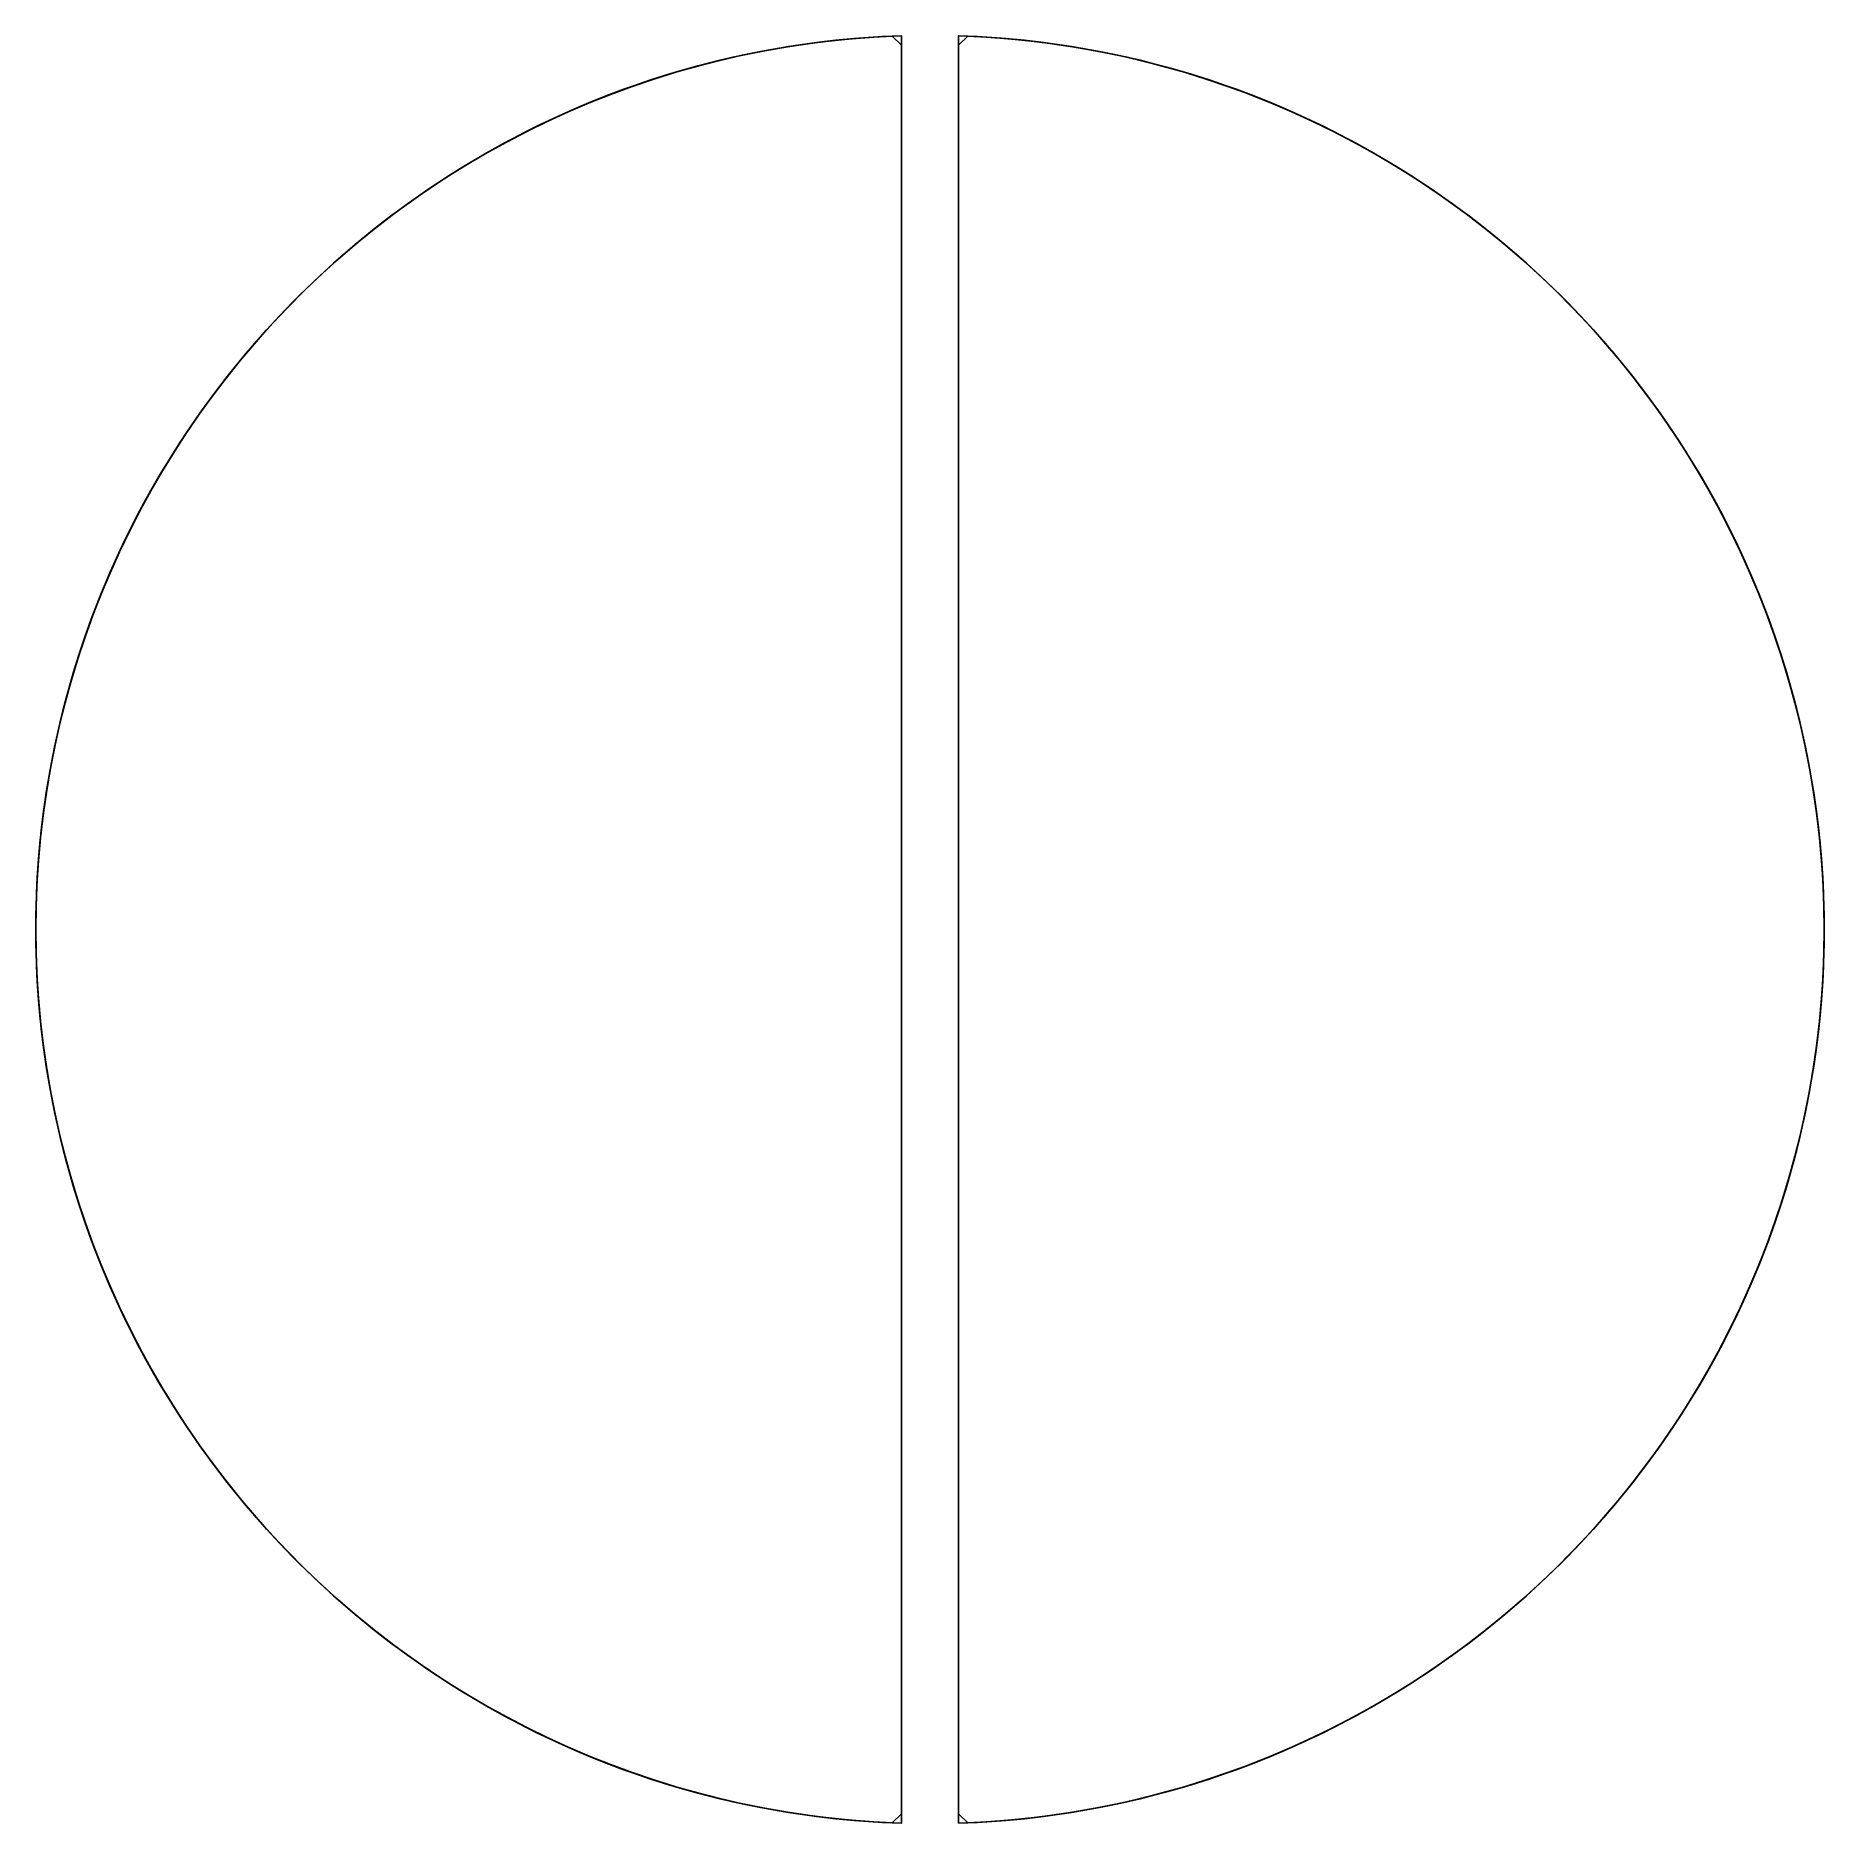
# Model space of a CAD drawing. Header units: millimetres. Extents: x -150 to 150, y -150 to 150.
import ezdxf

# ---------------------------------------------------------------- set-up
doc = ezdxf.new("R2010")
doc.units = ezdxf.units.MM
doc.layers.add('CUT', color=7, linetype='Continuous')

msp = doc.modelspace()

# ---------------------------------------------------------------- linework, layer by layer
at = {"layer": 'CUT'}
for points in [[(-4.795, -149.923), (-8.638, -149.751), (-12.476, -149.48), (-16.305, -149.111), (-20.123, -148.644), (-23.929, -148.079), (-27.718, -147.417), (-31.49, -146.657), (-35.24, -145.802), (-38.968, -144.85), (-42.67, -143.803), (-46.344, -142.661), (-49.987, -141.426), (-53.597, -140.098), (-57.172, -138.677), (-60.71, -137.165), (-64.208, -135.563), (-67.663, -133.872), (-71.074, -132.093), (-74.438, -130.227), (-77.753, -128.275), (-81.017, -126.239), (-84.228, -124.119), (-87.383, -121.919), (-90.481, -119.638), (-93.519, -117.278), (-96.496, -114.841), (-99.41, -112.329), (-102.258, -109.742), (-105.038, -107.084), (-107.75, -104.355), (-110.391, -101.557), (-112.959, -98.693), (-115.453, -95.764), (-117.871, -92.771), (-120.211, -89.718), (-122.472, -86.606), (-124.653, -83.437), (-126.752, -80.212), (-128.767, -76.936), (-130.698, -73.608), (-132.542, -70.232), (-134.3, -66.81), (-135.969, -63.344), (-137.549, -59.836), (-139.038, -56.289), (-140.436, -52.705), (-141.741, -49.086), (-142.953, -45.435), (-144.072, -41.754), (-145.095, -38.046), (-146.023, -34.312), (-146.855, -30.556), (-147.59, -26.78), (-148.228, -22.986), (-148.769, -19.177), (-149.212, -15.356), (-149.557, -11.524), (-149.803, -7.685), (-149.951, -3.841), (-150, 0.006), (-149.951, 3.853), (-149.802, 7.697), (-149.556, 11.536), (-149.211, 15.367), (-148.768, 19.189), (-148.227, 22.998), (-147.588, 26.791), (-146.852, 30.567), (-146.02, 34.323), (-145.092, 38.057), (-144.068, 41.765), (-142.95, 45.446), (-141.737, 49.097), (-140.432, 52.716), (-139.034, 56.3), (-137.544, 59.847), (-135.964, 63.354), (-134.295, 66.82), (-132.537, 70.242), (-130.692, 73.618), (-128.761, 76.945), (-126.745, 80.222), (-124.646, 83.446), (-122.465, 86.615), (-120.204, 89.727), (-117.863, 92.781), (-115.445, 95.773), (-112.951, 98.702), (-110.383, 101.566), (-107.742, 104.363), (-105.03, 107.092), (-102.249, 109.75), (-99.401, 112.336), (-96.487, 114.848), (-93.51, 117.285), (-90.472, 119.645), (-87.374, 121.925), (-84.218, 124.126), (-81.008, 126.245), (-77.743, 128.281), (-74.428, 130.232), (-71.064, 132.098), (-67.653, 133.877), (-64.197, 135.568), (-60.699, 137.17), (-57.162, 138.681), (-53.587, 140.102), (-49.976, 141.43), (-46.333, 142.665), (-42.659, 143.806), (-38.957, 144.853), (-35.229, 145.804), (-31.479, 146.66), (-27.707, 147.419), (-23.917, 148.081), (-20.112, 148.646), (-16.293, 149.112), (-12.464, 149.481), (-8.627, 149.752), (-4.795, 149.923), (-8.638, 149.751), (-12.476, 149.48), (-16.305, 149.111), (-20.123, 148.644), (-23.929, 148.079), (-27.718, 147.417), (-31.49, 146.657), (-35.24, 145.802), (-38.968, 144.85), (-42.67, 143.803), (-46.344, 142.661), (-49.987, 141.426), (-53.597, 140.098), (-57.172, 138.677), (-60.71, 137.165), (-64.208, 135.563), (-67.663, 133.872), (-71.074, 132.093), (-74.438, 130.227), (-77.753, 128.275), (-81.017, 126.239), (-84.228, 124.119), (-87.383, 121.919), (-90.481, 119.638), (-93.519, 117.278), (-96.496, 114.841), (-99.41, 112.329), (-102.258, 109.742), (-105.038, 107.084), (-107.75, 104.355), (-110.391, 101.557), (-112.959, 98.693), (-115.453, 95.764), (-117.871, 92.771), (-120.211, 89.718), (-122.472, 86.606), (-124.653, 83.437), (-126.752, 80.212), (-128.767, 76.936), (-130.698, 73.608), (-132.542, 70.232), (-134.3, 66.81), (-135.969, 63.344), (-137.549, 59.836), (-139.038, 56.289), (-140.436, 52.705), (-141.741, 49.086), (-142.953, 45.435), (-144.072, 41.754), (-145.095, 38.046), (-146.023, 34.312), (-146.855, 30.556), (-147.59, 26.78), (-148.228, 22.986), (-148.769, 19.177), (-149.212, 15.356), (-149.557, 11.524), (-149.803, 7.685), (-149.951, 3.841), (-150, -0.006), (-149.951, -3.853), (-149.802, -7.697), (-149.556, -11.536), (-149.211, -15.367), (-148.768, -19.189), (-148.227, -22.998), (-147.588, -26.791), (-146.852, -30.567), (-146.02, -34.323), (-145.092, -38.057), (-144.068, -41.765), (-142.95, -45.446), (-141.737, -49.097), (-140.432, -52.716), (-139.034, -56.3), (-137.544, -59.847), (-135.964, -63.354), (-134.295, -66.82), (-132.537, -70.242), (-130.692, -73.618), (-128.761, -76.945), (-126.745, -80.222), (-124.646, -83.446), (-122.465, -86.615), (-120.204, -89.727), (-117.863, -92.781), (-115.445, -95.773), (-112.951, -98.702), (-110.383, -101.566), (-107.742, -104.363), (-105.03, -107.092), (-102.249, -109.75), (-99.401, -112.336), (-96.487, -114.848), (-93.51, -117.285), (-90.472, -119.645), (-87.374, -121.925), (-84.218, -124.126), (-81.008, -126.245), (-77.743, -128.281), (-74.428, -130.232), (-71.064, -132.098), (-67.653, -133.877), (-64.197, -135.568), (-60.699, -137.17), (-57.162, -138.681), (-53.587, -140.102), (-49.976, -141.43), (-46.333, -142.665), (-42.659, -143.806), (-38.957, -144.853), (-35.229, -145.804), (-31.479, -146.66), (-27.707, -147.419), (-23.917, -148.081), (-20.112, -148.646), (-16.293, -149.112), (-12.464, -149.481), (-8.627, -149.752), (-4.795, -149.923)], [(-4.795, 149.923), (-7.965, 149.788), (-11.131, 149.586), (-14.293, 149.318), (-17.448, 148.982), (-20.595, 148.579), (-23.733, 148.111), (-26.86, 147.575), (-29.976, 146.974), (-33.078, 146.307), (-36.165, 145.575), (-39.236, 144.778), (-42.289, 143.915), (-45.324, 142.989), (-48.338, 141.998), (-51.33, 140.944), (-54.3, 139.827), (-57.245, 138.647), (-60.165, 137.405), (-63.058, 136.102), (-65.923, 134.738), (-68.758, 133.313), (-71.562, 131.829), (-74.334, 130.286), (-77.073, 128.685), (-79.778, 127.026), (-82.447, 125.31), (-85.079, 123.538), (-87.673, 121.711), (-90.227, 119.829), (-92.742, 117.894), (-95.215, 115.906), (-97.645, 113.866), (-100.031, 111.775), (-102.373, 109.635), (-104.669, 107.445), (-106.918, 105.207), (-109.12, 102.922), (-111.272, 100.591), (-113.375, 98.215), (-115.427, 95.795), (-117.427, 93.332), (-119.375, 90.828), (-121.269, 88.282), (-123.109, 85.698), (-124.894, 83.075), (-126.624, 80.414), (-128.296, 77.718), (-129.911, 74.987), (-131.468, 72.223), (-132.966, 69.426), (-134.405, 66.598), (-135.784, 63.74), (-137.101, 60.854), (-138.358, 57.94), (-139.552, 55.001), (-140.685, 52.037), (-141.754, 49.05), (-142.759, 46.041), (-143.701, 43.011), (-144.579, 39.962), (-145.392, 36.895), (-146.14, 33.811), (-146.822, 30.713), (-147.439, 27.6), (-147.99, 24.476), (-148.474, 21.34), (-148.892, 18.195), (-149.244, 15.042), (-149.529, 11.882), (-149.747, 8.716), (-149.897, 5.547), (-149.981, 2.375), (-149.998, -0.797), (-149.947, -3.97), (-149.83, -7.14), (-149.645, -10.308), (-149.394, -13.471), (-149.076, -16.628), (-148.691, -19.777), (-148.239, -22.918), (-147.721, -26.048), (-147.137, -29.166), (-146.487, -32.272), (-145.772, -35.363), (-144.991, -38.438), (-144.146, -41.497), (-143.236, -44.536), (-142.262, -47.556), (-141.224, -50.554), (-140.123, -53.53), (-138.96, -56.482), (-137.734, -59.408), (-136.447, -62.308), (-135.098, -65.18), (-133.689, -68.023), (-132.221, -70.835), (-130.693, -73.616), (-129.107, -76.364), (-127.463, -79.078), (-125.762, -81.756), (-124.004, -84.398), (-122.191, -87.002), (-120.324, -89.567), (-118.402, -92.092), (-116.428, -94.575), (-114.402, -97.017), (-112.324, -99.415), (-110.196, -101.768), (-108.019, -104.076), (-105.794, -106.338), (-103.521, -108.552), (-101.202, -110.717), (-98.837, -112.833), (-96.429, -114.898), (-93.977, -116.912), (-91.483, -118.873), (-88.948, -120.782), (-86.374, -122.636), (-83.761, -124.435), (-81.11, -126.179), (-78.423, -127.867), (-75.701, -129.497), (-72.945, -131.069), (-70.156, -132.582), (-67.336, -134.037), (-64.486, -135.431), (-61.607, -136.765), (-58.701, -138.037), (-55.768, -139.248), (-52.81, -140.396), (-49.829, -141.482), (-46.825, -142.504), (-43.801, -143.462), (-40.757, -144.357), (-37.694, -145.187), (-34.615, -145.951), (-31.52, -146.651), (-28.411, -147.285), (-25.29, -147.853), (-22.157, -148.355), (-19.014, -148.79), (-15.863, -149.159), (-12.704, -149.461), (-9.54, -149.696), (-6.372, -149.865), (-4.795, -148.329), (-4.795, -145.156), (-4.795, -141.983), (-4.795, -138.81), (-4.795, -135.637), (-4.795, -132.464), (-4.795, -129.291), (-4.795, -126.118), (-4.795, -122.945), (-4.795, -119.773), (-4.795, -116.6), (-4.795, -113.427), (-4.795, -110.254), (-4.795, -107.081), (-4.795, -103.908), (-4.795, -100.735), (-4.795, -97.562), (-4.795, -94.389), (-4.795, -91.216), (-4.795, -88.044), (-4.795, -84.871), (-4.795, -81.698), (-4.795, -78.525), (-4.795, -75.352), (-4.795, -72.179), (-4.795, -69.006), (-4.795, -65.833), (-4.795, -62.66), (-4.795, -59.488), (-4.795, -56.315), (-4.795, -53.142), (-4.795, -49.969), (-4.795, -46.796), (-4.795, -43.623), (-4.795, -40.45), (-4.795, -37.277), (-4.795, -34.104), (-4.795, -30.932), (-4.795, -27.759), (-4.795, -24.586), (-4.795, -21.413), (-4.795, -18.24), (-4.795, -15.067), (-4.795, -11.894), (-4.795, -8.721), (-4.795, -5.548), (-4.795, -2.375), (-4.795, 0.797), (-4.795, 3.97), (-4.795, 7.143), (-4.795, 10.316), (-4.795, 13.489), (-4.795, 16.662), (-4.795, 19.835), (-4.795, 23.008), (-4.795, 26.181), (-4.795, 29.353), (-4.795, 32.526), (-4.795, 35.699), (-4.795, 38.872), (-4.795, 42.045), (-4.795, 45.218), (-4.795, 48.391), (-4.795, 51.564), (-4.795, 54.737), (-4.795, 57.909), (-4.795, 61.082), (-4.795, 64.255), (-4.795, 67.428), (-4.795, 70.601), (-4.795, 73.774), (-4.795, 76.947), (-4.795, 80.12), (-4.795, 83.293), (-4.795, 86.465), (-4.795, 89.638), (-4.795, 92.811), (-4.795, 95.984), (-4.795, 99.157), (-4.795, 102.33), (-4.795, 105.503), (-4.795, 108.676), (-4.795, 111.849), (-4.795, 115.022), (-4.795, 118.194), (-4.795, 121.367), (-4.795, 124.54), (-4.795, 127.713), (-4.795, 130.886), (-4.795, 134.059), (-4.795, 137.232), (-4.795, 140.405), (-4.795, 143.578), (-4.795, 146.75), (-4.795, 149.923)], [(-4.795, -149.923), (-4.795, -146.75), (-4.795, -143.578), (-4.795, -140.405), (-4.795, -137.232), (-4.795, -134.059), (-4.795, -130.886), (-4.795, -127.713), (-4.795, -124.54), (-4.795, -121.367), (-4.795, -118.194), (-4.795, -115.022), (-4.795, -111.849), (-4.795, -108.676), (-4.795, -105.503), (-4.795, -102.33), (-4.795, -99.157), (-4.795, -95.984), (-4.795, -92.811), (-4.795, -89.638), (-4.795, -86.465), (-4.795, -83.293), (-4.795, -80.12), (-4.795, -76.947), (-4.795, -73.774), (-4.795, -70.601), (-4.795, -67.428), (-4.795, -64.255), (-4.795, -61.082), (-4.795, -57.909), (-4.795, -54.737), (-4.795, -51.564), (-4.795, -48.391), (-4.795, -45.218), (-4.795, -42.045), (-4.795, -38.872), (-4.795, -35.699), (-4.795, -32.526), (-4.795, -29.353), (-4.795, -26.181), (-4.795, -23.008), (-4.795, -19.835), (-4.795, -16.662), (-4.795, -13.489), (-4.795, -10.316), (-4.795, -7.143), (-4.795, -3.97), (-4.795, -0.797), (-4.795, 2.375), (-4.795, 5.548), (-4.795, 8.721), (-4.795, 11.894), (-4.795, 15.067), (-4.795, 18.24), (-4.795, 21.413), (-4.795, 24.586), (-4.795, 27.759), (-4.795, 30.932), (-4.795, 34.104), (-4.795, 37.277), (-4.795, 40.45), (-4.795, 43.623), (-4.795, 46.796), (-4.795, 49.969), (-4.795, 53.142), (-4.795, 56.315), (-4.795, 59.488), (-4.795, 62.66), (-4.795, 65.833), (-4.795, 69.006), (-4.795, 72.179), (-4.795, 75.352), (-4.795, 78.525), (-4.795, 81.698), (-4.795, 84.871), (-4.795, 88.044), (-4.795, 91.216), (-4.795, 94.389), (-4.795, 97.562), (-4.795, 100.735), (-4.795, 103.908), (-4.795, 107.081), (-4.795, 110.254), (-4.795, 113.427), (-4.795, 116.6), (-4.795, 119.773), (-4.795, 122.945), (-4.795, 126.118), (-4.795, 129.291), (-4.795, 132.464), (-4.795, 135.637), (-4.795, 138.81), (-4.795, 141.983), (-4.795, 145.156), (-4.795, 148.329), (-6.372, 149.865), (-9.54, 149.696), (-12.704, 149.461), (-15.863, 149.159), (-19.014, 148.79), (-22.157, 148.355), (-25.29, 147.853), (-28.411, 147.285), (-31.52, 146.651), (-34.615, 145.951), (-37.694, 145.187), (-40.757, 144.357), (-43.801, 143.462), (-46.825, 142.504), (-49.829, 141.482), (-52.81, 140.396), (-55.768, 139.248), (-58.701, 138.037), (-61.607, 136.765), (-64.486, 135.431), (-67.336, 134.037), (-70.156, 132.582), (-72.945, 131.069), (-75.701, 129.497), (-78.423, 127.867), (-81.11, 126.179), (-83.761, 124.435), (-86.374, 122.636), (-88.948, 120.782), (-91.483, 118.873), (-93.977, 116.912), (-96.429, 114.898), (-98.837, 112.833), (-101.202, 110.717), (-103.521, 108.552), (-105.794, 106.338), (-108.019, 104.076), (-110.196, 101.768), (-112.324, 99.415), (-114.402, 97.017), (-116.428, 94.575), (-118.402, 92.092), (-120.324, 89.567), (-122.191, 87.002), (-124.004, 84.398), (-125.762, 81.756), (-127.463, 79.078), (-129.107, 76.364), (-130.693, 73.616), (-132.221, 70.835), (-133.689, 68.023), (-135.098, 65.18), (-136.447, 62.308), (-137.734, 59.408), (-138.96, 56.482), (-140.123, 53.53), (-141.224, 50.554), (-142.262, 47.556), (-143.236, 44.536), (-144.146, 41.497), (-144.991, 38.438), (-145.772, 35.363), (-146.487, 32.272), (-147.137, 29.166), (-147.721, 26.048), (-148.239, 22.918), (-148.691, 19.777), (-149.076, 16.628), (-149.394, 13.471), (-149.645, 10.308), (-149.83, 7.14), (-149.947, 3.97), (-149.998, 0.797), (-149.981, -2.375), (-149.897, -5.547), (-149.747, -8.716), (-149.529, -11.882), (-149.244, -15.042), (-148.892, -18.195), (-148.474, -21.34), (-147.99, -24.476), (-147.439, -27.6), (-146.822, -30.713), (-146.14, -33.811), (-145.392, -36.895), (-144.579, -39.962), (-143.701, -43.011), (-142.759, -46.041), (-141.754, -49.05), (-140.685, -52.037), (-139.552, -55.001), (-138.358, -57.94), (-137.101, -60.854), (-135.784, -63.74), (-134.405, -66.598), (-132.966, -69.426), (-131.468, -72.223), (-129.911, -74.987), (-128.296, -77.718), (-126.624, -80.414), (-124.894, -83.075), (-123.109, -85.698), (-121.269, -88.282), (-119.375, -90.828), (-117.427, -93.332), (-115.427, -95.795), (-113.375, -98.215), (-111.272, -100.591), (-109.12, -102.922), (-106.918, -105.207), (-104.669, -107.445), (-102.373, -109.635), (-100.031, -111.775), (-97.645, -113.866), (-95.215, -115.906), (-92.742, -117.894), (-90.227, -119.829), (-87.673, -121.711), (-85.079, -123.538), (-82.447, -125.31), (-79.778, -127.026), (-77.073, -128.685), (-74.334, -130.286), (-71.562, -131.829), (-68.758, -133.313), (-65.923, -134.738), (-63.058, -136.102), (-60.165, -137.405), (-57.245, -138.647), (-54.3, -139.827), (-51.33, -140.944), (-48.338, -141.998), (-45.324, -142.989), (-42.289, -143.915), (-39.236, -144.778), (-36.165, -145.575), (-33.078, -146.307), (-29.976, -146.974), (-26.86, -147.575), (-23.733, -148.111), (-20.595, -148.579), (-17.448, -148.982), (-14.293, -149.318), (-11.131, -149.586), (-7.965, -149.788), (-4.795, -149.923)], [(-4.795, 149.923), (-4.792, 147.43), (-4.792, 144.932), (-4.792, 142.433), (-4.792, 139.934), (-4.792, 137.435), (-4.792, 134.937), (-4.792, 132.438), (-4.792, 129.939), (-4.792, 127.44), (-4.792, 124.941), (-4.792, 122.443), (-4.792, 119.944), (-4.792, 117.445), (-4.792, 114.946), (-4.792, 112.448), (-4.792, 109.949), (-4.792, 107.45), (-4.792, 104.951), (-4.792, 102.453), (-4.792, 99.954), (-4.792, 97.455), (-4.792, 94.956), (-4.792, 92.457), (-4.792, 89.959), (-4.792, 87.46), (-4.792, 84.961), (-4.792, 82.462), (-4.792, 79.964), (-4.792, 77.465), (-4.792, 74.966), (-4.792, 72.467), (-4.792, 69.969), (-4.792, 67.47), (-4.792, 64.971), (-4.792, 62.472), (-4.792, 59.973), (-4.792, 57.475), (-4.792, 54.976), (-4.792, 52.477), (-4.792, 49.978), (-4.792, 47.48), (-4.792, 44.981), (-4.792, 42.482), (-4.792, 39.983), (-4.792, 37.485), (-4.792, 34.986), (-4.792, 32.487), (-4.792, 29.988), (-4.792, 27.489), (-4.792, 24.991), (-4.792, 22.492), (-4.792, 19.993), (-4.792, 17.494), (-4.792, 14.996), (-4.792, 12.497), (-4.792, 9.998), (-4.792, 7.499), (-4.792, 5), (-4.792, 2.502), (-4.792, 0.003), (-4.792, -2.496), (-4.792, -4.995), (-4.792, -7.493), (-4.792, -9.992), (-4.792, -12.491), (-4.792, -14.99), (-4.792, -17.488), (-4.792, -19.987), (-4.792, -22.486), (-4.792, -24.985), (-4.792, -27.484), (-4.792, -29.982), (-4.792, -32.481), (-4.792, -34.98), (-4.792, -37.479), (-4.792, -39.977), (-4.792, -42.476), (-4.792, -44.975), (-4.792, -47.474), (-4.792, -49.972), (-4.792, -52.471), (-4.792, -54.97), (-4.792, -57.469), (-4.792, -59.968), (-4.792, -62.466), (-4.792, -64.965), (-4.792, -67.464), (-4.792, -69.963), (-4.792, -72.461), (-4.792, -74.96), (-4.792, -77.459), (-4.792, -79.958), (-4.792, -82.457), (-4.792, -84.955), (-4.792, -87.454), (-4.792, -89.953), (-4.792, -92.452), (-4.792, -94.95), (-4.792, -97.449), (-4.792, -99.948), (-4.792, -102.447), (-4.792, -104.945), (-4.792, -107.444), (-4.792, -109.943), (-4.792, -112.442), (-4.792, -114.941), (-4.792, -117.439), (-4.792, -119.938), (-4.792, -122.437), (-4.792, -124.936), (-4.792, -127.434), (-4.792, -129.933), (-4.792, -132.432), (-4.792, -134.931), (-4.792, -137.429), (-4.792, -139.928), (-4.792, -142.427), (-4.792, -144.926), (-4.792, -147.425), (-4.792, -149.923), (-4.795, -147.43), (-4.795, -144.932), (-4.795, -142.433), (-4.795, -139.934), (-4.795, -137.435), (-4.795, -134.937), (-4.795, -132.438), (-4.795, -129.939), (-4.795, -127.44), (-4.795, -124.941), (-4.795, -122.443), (-4.795, -119.944), (-4.795, -117.445), (-4.795, -114.946), (-4.795, -112.448), (-4.795, -109.949), (-4.795, -107.45), (-4.795, -104.951), (-4.795, -102.453), (-4.795, -99.954), (-4.795, -97.455), (-4.795, -94.956), (-4.795, -92.457), (-4.795, -89.959), (-4.795, -87.46), (-4.795, -84.961), (-4.795, -82.462), (-4.795, -79.964), (-4.795, -77.465), (-4.795, -74.966), (-4.795, -72.467), (-4.795, -69.969), (-4.795, -67.47), (-4.795, -64.971), (-4.795, -62.472), (-4.795, -59.973), (-4.795, -57.475), (-4.795, -54.976), (-4.795, -52.477), (-4.795, -49.978), (-4.795, -47.48), (-4.795, -44.981), (-4.795, -42.482), (-4.795, -39.983), (-4.795, -37.485), (-4.795, -34.986), (-4.795, -32.487), (-4.795, -29.988), (-4.795, -27.489), (-4.795, -24.991), (-4.795, -22.492), (-4.795, -19.993), (-4.795, -17.494), (-4.795, -14.996), (-4.795, -12.497), (-4.795, -9.998), (-4.795, -7.499), (-4.795, -5), (-4.795, -2.502), (-4.795, -0.003), (-4.795, 2.496), (-4.795, 4.995), (-4.795, 7.493), (-4.795, 9.992), (-4.795, 12.491), (-4.795, 14.99), (-4.795, 17.488), (-4.795, 19.987), (-4.795, 22.486), (-4.795, 24.985), (-4.795, 27.484), (-4.795, 29.982), (-4.795, 32.481), (-4.795, 34.98), (-4.795, 37.479), (-4.795, 39.977), (-4.795, 42.476), (-4.795, 44.975), (-4.795, 47.474), (-4.795, 49.972), (-4.795, 52.471), (-4.795, 54.97), (-4.795, 57.469), (-4.795, 59.968), (-4.795, 62.466), (-4.795, 64.965), (-4.795, 67.464), (-4.795, 69.963), (-4.795, 72.461), (-4.795, 74.96), (-4.795, 77.459), (-4.795, 79.958), (-4.795, 82.457), (-4.795, 84.955), (-4.795, 87.454), (-4.795, 89.953), (-4.795, 92.452), (-4.795, 94.95), (-4.795, 97.449), (-4.795, 99.948), (-4.795, 102.447), (-4.795, 104.945), (-4.795, 107.444), (-4.795, 109.943), (-4.795, 112.442), (-4.795, 114.941), (-4.795, 117.439), (-4.795, 119.938), (-4.795, 122.437), (-4.795, 124.936), (-4.795, 127.434), (-4.795, 129.933), (-4.795, 132.432), (-4.795, 134.931), (-4.795, 137.429), (-4.795, 139.928), (-4.795, 142.427), (-4.795, 144.926), (-4.795, 147.425), (-4.795, 149.923)], [(-4.792, 149.923), (-4.795, 147.43), (-4.795, 144.932), (-4.795, 142.433), (-4.795, 139.934), (-4.795, 137.435), (-4.795, 134.936), (-4.795, 132.438), (-4.795, 129.939), (-4.795, 127.44), (-4.795, 124.941), (-4.795, 122.443), (-4.795, 119.944), (-4.795, 117.445), (-4.795, 114.946), (-4.795, 112.448), (-4.795, 109.949), (-4.795, 107.45), (-4.795, 104.951), (-4.795, 102.452), (-4.795, 99.954), (-4.795, 97.455), (-4.795, 94.956), (-4.795, 92.457), (-4.795, 89.959), (-4.795, 87.46), (-4.795, 84.961), (-4.795, 82.462), (-4.795, 79.964), (-4.795, 77.465), (-4.795, 74.966), (-4.795, 72.467), (-4.795, 69.968), (-4.795, 67.47), (-4.795, 64.971), (-4.795, 62.472), (-4.795, 59.973), (-4.795, 57.475), (-4.795, 54.976), (-4.795, 52.477), (-4.795, 49.978), (-4.795, 47.479), (-4.795, 44.981), (-4.795, 42.482), (-4.795, 39.983), (-4.795, 37.484), (-4.795, 34.986), (-4.795, 32.487), (-4.795, 29.988), (-4.795, 27.489), (-4.795, 24.991), (-4.795, 22.492), (-4.795, 19.993), (-4.795, 17.494), (-4.795, 14.995), (-4.795, 12.497), (-4.795, 9.998), (-4.795, 7.499), (-4.795, 5), (-4.795, 2.502), (-4.795, 0.003), (-4.795, -2.496), (-4.795, -4.995), (-4.795, -7.493), (-4.795, -9.992), (-4.795, -12.491), (-4.795, -14.99), (-4.795, -17.489), (-4.795, -19.987), (-4.795, -22.486), (-4.795, -24.985), (-4.795, -27.484), (-4.795, -29.982), (-4.795, -32.481), (-4.795, -34.98), (-4.795, -37.479), (-4.795, -39.977), (-4.795, -42.476), (-4.795, -44.975), (-4.795, -47.474), (-4.795, -49.973), (-4.795, -52.471), (-4.795, -54.97), (-4.795, -57.469), (-4.795, -59.968), (-4.795, -62.466), (-4.795, -64.965), (-4.795, -67.464), (-4.795, -69.963), (-4.795, -72.462), (-4.795, -74.96), (-4.795, -77.459), (-4.795, -79.958), (-4.795, -82.457), (-4.795, -84.955), (-4.795, -87.454), (-4.795, -89.953), (-4.795, -92.452), (-4.795, -94.95), (-4.795, -97.449), (-4.795, -99.948), (-4.795, -102.447), (-4.795, -104.946), (-4.795, -107.444), (-4.795, -109.943), (-4.795, -112.442), (-4.795, -114.941), (-4.795, -117.439), (-4.795, -119.938), (-4.795, -122.437), (-4.795, -124.936), (-4.795, -127.434), (-4.795, -129.933), (-4.795, -132.432), (-4.795, -134.931), (-4.795, -137.43), (-4.795, -139.928), (-4.795, -142.427), (-4.795, -144.926), (-4.795, -147.425), (-4.795, -149.923), (-4.792, -147.43), (-4.792, -144.932), (-4.792, -142.433), (-4.792, -139.934), (-4.792, -137.435), (-4.792, -134.936), (-4.792, -132.438), (-4.792, -129.939), (-4.792, -127.44), (-4.792, -124.941), (-4.792, -122.443), (-4.792, -119.944), (-4.792, -117.445), (-4.792, -114.946), (-4.792, -112.448), (-4.792, -109.949), (-4.792, -107.45), (-4.792, -104.951), (-4.792, -102.452), (-4.792, -99.954), (-4.792, -97.455), (-4.792, -94.956), (-4.792, -92.457), (-4.792, -89.959), (-4.792, -87.46), (-4.792, -84.961), (-4.792, -82.462), (-4.792, -79.964), (-4.792, -77.465), (-4.792, -74.966), (-4.792, -72.467), (-4.792, -69.968), (-4.792, -67.47), (-4.792, -64.971), (-4.792, -62.472), (-4.792, -59.973), (-4.792, -57.475), (-4.792, -54.976), (-4.792, -52.477), (-4.792, -49.978), (-4.792, -47.479), (-4.792, -44.981), (-4.792, -42.482), (-4.792, -39.983), (-4.792, -37.484), (-4.792, -34.986), (-4.792, -32.487), (-4.792, -29.988), (-4.792, -27.489), (-4.792, -24.991), (-4.792, -22.492), (-4.792, -19.993), (-4.792, -17.494), (-4.792, -14.995), (-4.792, -12.497), (-4.792, -9.998), (-4.792, -7.499), (-4.792, -5), (-4.792, -2.502), (-4.792, -0.003), (-4.792, 2.496), (-4.792, 4.995), (-4.792, 7.493), (-4.792, 9.992), (-4.792, 12.491), (-4.792, 14.99), (-4.792, 17.489), (-4.792, 19.987), (-4.792, 22.486), (-4.792, 24.985), (-4.792, 27.484), (-4.792, 29.982), (-4.792, 32.481), (-4.792, 34.98), (-4.792, 37.479), (-4.792, 39.977), (-4.792, 42.476), (-4.792, 44.975), (-4.792, 47.474), (-4.792, 49.973), (-4.792, 52.471), (-4.792, 54.97), (-4.792, 57.469), (-4.792, 59.968), (-4.792, 62.466), (-4.792, 64.965), (-4.792, 67.464), (-4.792, 69.963), (-4.792, 72.462), (-4.792, 74.96), (-4.792, 77.459), (-4.792, 79.958), (-4.792, 82.457), (-4.792, 84.955), (-4.792, 87.454), (-4.792, 89.953), (-4.792, 92.452), (-4.792, 94.95), (-4.792, 97.449), (-4.792, 99.948), (-4.792, 102.447), (-4.792, 104.946), (-4.792, 107.444), (-4.792, 109.943), (-4.792, 112.442), (-4.792, 114.941), (-4.792, 117.439), (-4.792, 119.938), (-4.792, 122.437), (-4.792, 124.936), (-4.792, 127.434), (-4.792, 129.933), (-4.792, 132.432), (-4.792, 134.931), (-4.792, 137.43), (-4.792, 139.928), (-4.792, 142.427), (-4.792, 144.926), (-4.792, 147.425), (-4.792, 149.923)], [(4.792, -149.923), (8.632, -149.751), (12.47, -149.481), (16.299, -149.112), (20.118, -148.645), (23.923, -148.08), (27.713, -147.418), (31.484, -146.659), (35.235, -145.803), (38.962, -144.851), (42.664, -143.805), (46.338, -142.663), (49.981, -141.428), (53.592, -140.1), (57.167, -138.679), (60.705, -137.168), (64.202, -135.566), (67.658, -133.875), (71.069, -132.096), (74.433, -130.23), (77.748, -128.278), (81.012, -126.242), (84.223, -124.123), (87.379, -121.922), (90.477, -119.641), (93.515, -117.281), (96.492, -114.845), (99.405, -112.332), (102.253, -109.746), (105.034, -107.088), (107.746, -104.359), (110.387, -101.562), (112.955, -98.697), (115.449, -95.768), (117.867, -92.776), (120.207, -89.723), (122.469, -86.611), (124.65, -83.441), (126.748, -80.217), (128.764, -76.94), (130.695, -73.613), (132.54, -70.237), (134.297, -66.815), (135.967, -63.349), (137.546, -59.841), (139.036, -56.294), (140.434, -52.71), (141.739, -49.092), (142.952, -45.441), (144.07, -41.76), (145.093, -38.051), (146.022, -34.318), (146.854, -30.562), (147.589, -26.786), (148.227, -22.992), (148.768, -19.183), (149.211, -15.362), (149.556, -11.53), (149.803, -7.691), (149.951, -3.847), (150, 0), (149.951, 3.847), (149.803, 7.691), (149.556, 11.53), (149.211, 15.362), (148.768, 19.183), (148.227, 22.992), (147.589, 26.786), (146.854, 30.562), (146.022, 34.318), (145.093, 38.051), (144.07, 41.76), (142.952, 45.441), (141.739, 49.092), (140.434, 52.71), (139.036, 56.294), (137.546, 59.841), (135.967, 63.349), (134.297, 66.815), (132.54, 70.237), (130.695, 73.613), (128.764, 76.94), (126.748, 80.217), (124.65, 83.441), (122.469, 86.611), (120.207, 89.723), (117.867, 92.776), (115.449, 95.768), (112.955, 98.697), (110.387, 101.562), (107.746, 104.359), (105.034, 107.088), (102.253, 109.746), (99.405, 112.332), (96.492, 114.845), (93.515, 117.281), (90.477, 119.641), (87.379, 121.922), (84.223, 124.123), (81.012, 126.242), (77.748, 128.278), (74.433, 130.23), (71.069, 132.096), (67.658, 133.875), (64.202, 135.566), (60.705, 137.168), (57.167, 138.679), (53.592, 140.1), (49.981, 141.428), (46.338, 142.663), (42.664, 143.805), (38.962, 144.851), (35.235, 145.803), (31.484, 146.659), (27.713, 147.418), (23.923, 148.08), (20.118, 148.645), (16.299, 149.112), (12.47, 149.481), (8.632, 149.751), (4.792, 149.923), (8.632, 149.751), (12.47, 149.481), (16.299, 149.112), (20.118, 148.645), (23.923, 148.08), (27.713, 147.418), (31.484, 146.659), (35.235, 145.803), (38.962, 144.851), (42.664, 143.805), (46.338, 142.663), (49.981, 141.428), (53.592, 140.1), (57.167, 138.679), (60.705, 137.168), (64.202, 135.566), (67.658, 133.875), (71.069, 132.096), (74.433, 130.23), (77.748, 128.278), (81.012, 126.242), (84.223, 124.123), (87.379, 121.922), (90.477, 119.641), (93.515, 117.281), (96.492, 114.845), (99.405, 112.332), (102.253, 109.746), (105.034, 107.088), (107.746, 104.359), (110.387, 101.562), (112.955, 98.697), (115.449, 95.768), (117.867, 92.776), (120.207, 89.723), (122.469, 86.611), (124.65, 83.441), (126.748, 80.217), (128.764, 76.94), (130.695, 73.613), (132.54, 70.237), (134.297, 66.815), (135.967, 63.349), (137.546, 59.841), (139.036, 56.294), (140.434, 52.71), (141.739, 49.092), (142.952, 45.441), (144.07, 41.76), (145.093, 38.051), (146.022, 34.318), (146.854, 30.562), (147.589, 26.786), (148.227, 22.992), (148.768, 19.183), (149.211, 15.362), (149.556, 11.53), (149.803, 7.691), (149.951, 3.847), (150, 0), (149.951, -3.847), (149.803, -7.691), (149.556, -11.53), (149.211, -15.362), (148.768, -19.183), (148.227, -22.992), (147.589, -26.786), (146.854, -30.562), (146.022, -34.318), (145.093, -38.051), (144.07, -41.76), (142.952, -45.441), (141.739, -49.092), (140.434, -52.71), (139.036, -56.294), (137.546, -59.841), (135.967, -63.349), (134.297, -66.815), (132.54, -70.237), (130.695, -73.613), (128.764, -76.94), (126.748, -80.217), (124.65, -83.441), (122.469, -86.611), (120.207, -89.723), (117.867, -92.776), (115.449, -95.768), (112.955, -98.697), (110.387, -101.562), (107.746, -104.359), (105.034, -107.088), (102.253, -109.746), (99.405, -112.332), (96.492, -114.845), (93.515, -117.281), (90.477, -119.641), (87.379, -121.922), (84.223, -124.123), (81.012, -126.242), (77.748, -128.278), (74.433, -130.23), (71.069, -132.096), (67.658, -133.875), (64.202, -135.566), (60.705, -137.168), (57.167, -138.679), (53.592, -140.1), (49.981, -141.428), (46.338, -142.663), (42.664, -143.805), (38.962, -144.851), (35.235, -145.803), (31.484, -146.659), (27.713, -147.418), (23.923, -148.08), (20.118, -148.645), (16.299, -149.112), (12.47, -149.481), (8.632, -149.751), (4.792, -149.923)], [(4.792, -149.923), (4.792, -147.425), (4.792, -144.926), (4.792, -142.427), (4.792, -139.928), (4.792, -137.43), (4.792, -134.931), (4.792, -132.432), (4.792, -129.933), (4.792, -127.434), (4.792, -124.936), (4.792, -122.437), (4.792, -119.938), (4.792, -117.439), (4.792, -114.941), (4.792, -112.442), (4.792, -109.943), (4.792, -107.444), (4.792, -104.946), (4.792, -102.447), (4.792, -99.948), (4.792, -97.449), (4.792, -94.95), (4.792, -92.452), (4.792, -89.953), (4.792, -87.454), (4.792, -84.955), (4.792, -82.457), (4.792, -79.958), (4.792, -77.459), (4.792, -74.96), (4.792, -72.462), (4.792, -69.963), (4.792, -67.464), (4.792, -64.965), (4.792, -62.466), (4.792, -59.968), (4.792, -57.469), (4.792, -54.97), (4.792, -52.471), (4.792, -49.973), (4.792, -47.474), (4.792, -44.975), (4.792, -42.476), (4.792, -39.977), (4.792, -37.479), (4.792, -34.98), (4.792, -32.481), (4.792, -29.982), (4.792, -27.484), (4.792, -24.985), (4.792, -22.486), (4.792, -19.987), (4.792, -17.489), (4.792, -14.99), (4.792, -12.491), (4.792, -9.992), (4.792, -7.493), (4.792, -4.995), (4.792, -2.496), (4.792, 0.003), (4.792, 2.502), (4.792, 5), (4.792, 7.499), (4.792, 9.998), (4.792, 12.497), (4.792, 14.995), (4.792, 17.494), (4.792, 19.993), (4.792, 22.492), (4.792, 24.991), (4.792, 27.489), (4.792, 29.988), (4.792, 32.487), (4.792, 34.986), (4.792, 37.484), (4.792, 39.983), (4.792, 42.482), (4.792, 44.981), (4.792, 47.479), (4.792, 49.978), (4.792, 52.477), (4.792, 54.976), (4.792, 57.475), (4.792, 59.973), (4.792, 62.472), (4.792, 64.971), (4.792, 67.47), (4.792, 69.968), (4.792, 72.467), (4.792, 74.966), (4.792, 77.465), (4.792, 79.964), (4.792, 82.462), (4.792, 84.961), (4.792, 87.46), (4.792, 89.959), (4.792, 92.457), (4.792, 94.956), (4.792, 97.455), (4.792, 99.954), (4.792, 102.452), (4.792, 104.951), (4.792, 107.45), (4.792, 109.949), (4.792, 112.448), (4.792, 114.946), (4.792, 117.445), (4.792, 119.944), (4.792, 122.443), (4.792, 124.941), (4.792, 127.44), (4.792, 129.939), (4.792, 132.438), (4.792, 134.936), (4.792, 137.435), (4.792, 139.934), (4.792, 142.433), (4.792, 144.932), (4.792, 147.43), (4.795, 149.923), (4.795, 147.425), (4.795, 144.926), (4.795, 142.427), (4.795, 139.928), (4.795, 137.43), (4.795, 134.931), (4.795, 132.432), (4.795, 129.933), (4.795, 127.434), (4.795, 124.936), (4.795, 122.437), (4.795, 119.938), (4.795, 117.439), (4.795, 114.941), (4.795, 112.442), (4.795, 109.943), (4.795, 107.444), (4.795, 104.946), (4.795, 102.447), (4.795, 99.948), (4.795, 97.449), (4.795, 94.95), (4.795, 92.452), (4.795, 89.953), (4.795, 87.454), (4.795, 84.955), (4.795, 82.457), (4.795, 79.958), (4.795, 77.459), (4.795, 74.96), (4.795, 72.462), (4.795, 69.963), (4.795, 67.464), (4.795, 64.965), (4.795, 62.466), (4.795, 59.968), (4.795, 57.469), (4.795, 54.97), (4.795, 52.471), (4.795, 49.973), (4.795, 47.474), (4.795, 44.975), (4.795, 42.476), (4.795, 39.977), (4.795, 37.479), (4.795, 34.98), (4.795, 32.481), (4.795, 29.982), (4.795, 27.484), (4.795, 24.985), (4.795, 22.486), (4.795, 19.987), (4.795, 17.489), (4.795, 14.99), (4.795, 12.491), (4.795, 9.992), (4.795, 7.493), (4.795, 4.995), (4.795, 2.496), (4.795, -0.003), (4.795, -2.502), (4.795, -5), (4.795, -7.499), (4.795, -9.998), (4.795, -12.497), (4.795, -14.995), (4.795, -17.494), (4.795, -19.993), (4.795, -22.492), (4.795, -24.991), (4.795, -27.489), (4.795, -29.988), (4.795, -32.487), (4.795, -34.986), (4.795, -37.484), (4.795, -39.983), (4.795, -42.482), (4.795, -44.981), (4.795, -47.479), (4.795, -49.978), (4.795, -52.477), (4.795, -54.976), (4.795, -57.475), (4.795, -59.973), (4.795, -62.472), (4.795, -64.971), (4.795, -67.47), (4.795, -69.968), (4.795, -72.467), (4.795, -74.966), (4.795, -77.465), (4.795, -79.964), (4.795, -82.462), (4.795, -84.961), (4.795, -87.46), (4.795, -89.959), (4.795, -92.457), (4.795, -94.956), (4.795, -97.455), (4.795, -99.954), (4.795, -102.452), (4.795, -104.951), (4.795, -107.45), (4.795, -109.949), (4.795, -112.448), (4.795, -114.946), (4.795, -117.445), (4.795, -119.944), (4.795, -122.443), (4.795, -124.941), (4.795, -127.44), (4.795, -129.939), (4.795, -132.438), (4.795, -134.936), (4.795, -137.435), (4.795, -139.934), (4.795, -142.433), (4.795, -144.932), (4.795, -147.43), (4.792, -149.923)], [(4.795, -149.923), (4.795, -147.425), (4.795, -144.926), (4.795, -142.427), (4.795, -139.928), (4.795, -137.429), (4.795, -134.931), (4.795, -132.432), (4.795, -129.933), (4.795, -127.434), (4.795, -124.936), (4.795, -122.437), (4.795, -119.938), (4.795, -117.439), (4.795, -114.941), (4.795, -112.442), (4.795, -109.943), (4.795, -107.444), (4.795, -104.945), (4.795, -102.447), (4.795, -99.948), (4.795, -97.449), (4.795, -94.95), (4.795, -92.452), (4.795, -89.953), (4.795, -87.454), (4.795, -84.955), (4.795, -82.457), (4.795, -79.958), (4.795, -77.459), (4.795, -74.96), (4.795, -72.461), (4.795, -69.963), (4.795, -67.464), (4.795, -64.965), (4.795, -62.466), (4.795, -59.968), (4.795, -57.469), (4.795, -54.97), (4.795, -52.471), (4.795, -49.972), (4.795, -47.474), (4.795, -44.975), (4.795, -42.476), (4.795, -39.977), (4.795, -37.479), (4.795, -34.98), (4.795, -32.481), (4.795, -29.982), (4.795, -27.484), (4.795, -24.985), (4.795, -22.486), (4.795, -19.987), (4.795, -17.488), (4.795, -14.99), (4.795, -12.491), (4.795, -9.992), (4.795, -7.493), (4.795, -4.995), (4.795, -2.496), (4.795, 0.003), (4.795, 2.502), (4.795, 5), (4.795, 7.499), (4.795, 9.998), (4.795, 12.497), (4.795, 14.996), (4.795, 17.494), (4.795, 19.993), (4.795, 22.492), (4.795, 24.991), (4.795, 27.489), (4.795, 29.988), (4.795, 32.487), (4.795, 34.986), (4.795, 37.485), (4.795, 39.983), (4.795, 42.482), (4.795, 44.981), (4.795, 47.48), (4.795, 49.978), (4.795, 52.477), (4.795, 54.976), (4.795, 57.475), (4.795, 59.973), (4.795, 62.472), (4.795, 64.971), (4.795, 67.47), (4.795, 69.969), (4.795, 72.467), (4.795, 74.966), (4.795, 77.465), (4.795, 79.964), (4.795, 82.462), (4.795, 84.961), (4.795, 87.46), (4.795, 89.959), (4.795, 92.457), (4.795, 94.956), (4.795, 97.455), (4.795, 99.954), (4.795, 102.453), (4.795, 104.951), (4.795, 107.45), (4.795, 109.949), (4.795, 112.448), (4.795, 114.946), (4.795, 117.445), (4.795, 119.944), (4.795, 122.443), (4.795, 124.941), (4.795, 127.44), (4.795, 129.939), (4.795, 132.438), (4.795, 134.937), (4.795, 137.435), (4.795, 139.934), (4.795, 142.433), (4.795, 144.932), (4.795, 147.43), (4.792, 149.923), (4.792, 147.425), (4.792, 144.926), (4.792, 142.427), (4.792, 139.928), (4.792, 137.429), (4.792, 134.931), (4.792, 132.432), (4.792, 129.933), (4.792, 127.434), (4.792, 124.936), (4.792, 122.437), (4.792, 119.938), (4.792, 117.439), (4.792, 114.941), (4.792, 112.442), (4.792, 109.943), (4.792, 107.444), (4.792, 104.945), (4.792, 102.447), (4.792, 99.948), (4.792, 97.449), (4.792, 94.95), (4.792, 92.452), (4.792, 89.953), (4.792, 87.454), (4.792, 84.955), (4.792, 82.457), (4.792, 79.958), (4.792, 77.459), (4.792, 74.96), (4.792, 72.461), (4.792, 69.963), (4.792, 67.464), (4.792, 64.965), (4.792, 62.466), (4.792, 59.968), (4.792, 57.469), (4.792, 54.97), (4.792, 52.471), (4.792, 49.972), (4.792, 47.474), (4.792, 44.975), (4.792, 42.476), (4.792, 39.977), (4.792, 37.479), (4.792, 34.98), (4.792, 32.481), (4.792, 29.982), (4.792, 27.484), (4.792, 24.985), (4.792, 22.486), (4.792, 19.987), (4.792, 17.488), (4.792, 14.99), (4.792, 12.491), (4.792, 9.992), (4.792, 7.493), (4.792, 4.995), (4.792, 2.496), (4.792, -0.003), (4.792, -2.502), (4.792, -5), (4.792, -7.499), (4.792, -9.998), (4.792, -12.497), (4.792, -14.996), (4.792, -17.494), (4.792, -19.993), (4.792, -22.492), (4.792, -24.991), (4.792, -27.489), (4.792, -29.988), (4.792, -32.487), (4.792, -34.986), (4.792, -37.485), (4.792, -39.983), (4.792, -42.482), (4.792, -44.981), (4.792, -47.48), (4.792, -49.978), (4.792, -52.477), (4.792, -54.976), (4.792, -57.475), (4.792, -59.973), (4.792, -62.472), (4.792, -64.971), (4.792, -67.47), (4.792, -69.969), (4.792, -72.467), (4.792, -74.966), (4.792, -77.465), (4.792, -79.964), (4.792, -82.462), (4.792, -84.961), (4.792, -87.46), (4.792, -89.959), (4.792, -92.457), (4.792, -94.956), (4.792, -97.455), (4.792, -99.954), (4.792, -102.453), (4.792, -104.951), (4.792, -107.45), (4.792, -109.949), (4.792, -112.448), (4.792, -114.946), (4.792, -117.445), (4.792, -119.944), (4.792, -122.443), (4.792, -124.941), (4.792, -127.44), (4.792, -129.939), (4.792, -132.438), (4.792, -134.937), (4.792, -137.435), (4.792, -139.934), (4.792, -142.433), (4.792, -144.932), (4.792, -147.43), (4.795, -149.923)], [(4.795, 149.923), (4.795, 146.75), (4.795, 143.578), (4.795, 140.405), (4.795, 137.232), (4.795, 134.059), (4.795, 130.886), (4.795, 127.713), (4.795, 124.54), (4.795, 121.367), (4.795, 118.194), (4.795, 115.022), (4.795, 111.849), (4.795, 108.676), (4.795, 105.503), (4.795, 102.33), (4.795, 99.157), (4.795, 95.984), (4.795, 92.811), (4.795, 89.638), (4.795, 86.465), (4.795, 83.293), (4.795, 80.12), (4.795, 76.947), (4.795, 73.774), (4.795, 70.601), (4.795, 67.428), (4.795, 64.255), (4.795, 61.082), (4.795, 57.909), (4.795, 54.737), (4.795, 51.564), (4.795, 48.391), (4.795, 45.218), (4.795, 42.045), (4.795, 38.872), (4.795, 35.699), (4.795, 32.526), (4.795, 29.353), (4.795, 26.181), (4.795, 23.008), (4.795, 19.835), (4.795, 16.662), (4.795, 13.489), (4.795, 10.316), (4.795, 7.143), (4.795, 3.97), (4.795, 0.797), (4.795, -2.375), (4.795, -5.548), (4.795, -8.721), (4.795, -11.894), (4.795, -15.067), (4.795, -18.24), (4.795, -21.413), (4.795, -24.586), (4.795, -27.759), (4.795, -30.932), (4.795, -34.104), (4.795, -37.277), (4.795, -40.45), (4.795, -43.623), (4.795, -46.796), (4.795, -49.969), (4.795, -53.142), (4.795, -56.315), (4.795, -59.488), (4.795, -62.66), (4.795, -65.833), (4.795, -69.006), (4.795, -72.179), (4.795, -75.352), (4.795, -78.525), (4.795, -81.698), (4.795, -84.871), (4.795, -88.044), (4.795, -91.216), (4.795, -94.389), (4.795, -97.562), (4.795, -100.735), (4.795, -103.908), (4.795, -107.081), (4.795, -110.254), (4.795, -113.427), (4.795, -116.6), (4.795, -119.773), (4.795, -122.945), (4.795, -126.118), (4.795, -129.291), (4.795, -132.464), (4.795, -135.637), (4.795, -138.81), (4.795, -141.983), (4.795, -145.156), (4.795, -148.329), (6.372, -149.865), (9.54, -149.696), (12.704, -149.461), (15.863, -149.159), (19.014, -148.79), (22.157, -148.355), (25.29, -147.853), (28.411, -147.285), (31.52, -146.651), (34.615, -145.951), (37.694, -145.187), (40.757, -144.357), (43.801, -143.462), (46.825, -142.504), (49.829, -141.482), (52.81, -140.396), (55.768, -139.248), (58.701, -138.037), (61.607, -136.765), (64.486, -135.431), (67.336, -134.037), (70.156, -132.582), (72.945, -131.069), (75.701, -129.497), (78.423, -127.867), (81.11, -126.179), (83.761, -124.435), (86.374, -122.636), (88.948, -120.782), (91.483, -118.873), (93.977, -116.912), (96.429, -114.898), (98.837, -112.833), (101.202, -110.717), (103.521, -108.552), (105.794, -106.338), (108.019, -104.076), (110.196, -101.768), (112.324, -99.415), (114.402, -97.017), (116.428, -94.575), (118.402, -92.092), (120.324, -89.567), (122.191, -87.002), (124.004, -84.398), (125.762, -81.756), (127.463, -79.078), (129.107, -76.364), (130.693, -73.616), (132.221, -70.835), (133.689, -68.023), (135.098, -65.18), (136.447, -62.308), (137.734, -59.408), (138.96, -56.482), (140.123, -53.53), (141.224, -50.554), (142.262, -47.556), (143.236, -44.536), (144.146, -41.497), (144.991, -38.438), (145.772, -35.363), (146.487, -32.272), (147.137, -29.166), (147.721, -26.048), (148.239, -22.918), (148.691, -19.777), (149.076, -16.628), (149.394, -13.471), (149.645, -10.308), (149.83, -7.14), (149.947, -3.97), (149.998, -0.797), (149.981, 2.375), (149.897, 5.547), (149.747, 8.716), (149.529, 11.882), (149.244, 15.042), (148.892, 18.195), (148.474, 21.34), (147.99, 24.476), (147.439, 27.6), (146.822, 30.713), (146.14, 33.811), (145.392, 36.895), (144.579, 39.962), (143.701, 43.011), (142.759, 46.041), (141.754, 49.05), (140.685, 52.037), (139.552, 55.001), (138.358, 57.94), (137.101, 60.854), (135.784, 63.74), (134.405, 66.598), (132.966, 69.426), (131.468, 72.223), (129.911, 74.987), (128.296, 77.718), (126.624, 80.414), (124.894, 83.075), (123.109, 85.698), (121.269, 88.282), (119.375, 90.828), (117.427, 93.332), (115.427, 95.795), (113.375, 98.215), (111.272, 100.591), (109.12, 102.922), (106.918, 105.207), (104.669, 107.445), (102.373, 109.635), (100.031, 111.775), (97.645, 113.866), (95.215, 115.906), (92.742, 117.894), (90.227, 119.829), (87.673, 121.711), (85.079, 123.538), (82.447, 125.31), (79.778, 127.026), (77.073, 128.685), (74.334, 130.286), (71.562, 131.829), (68.758, 133.313), (65.923, 134.738), (63.058, 136.102), (60.165, 137.405), (57.245, 138.647), (54.3, 139.827), (51.33, 140.944), (48.338, 141.998), (45.324, 142.989), (42.289, 143.915), (39.236, 144.778), (36.165, 145.575), (33.078, 146.307), (29.976, 146.974), (26.86, 147.575), (23.733, 148.111), (20.595, 148.579), (17.448, 148.982), (14.293, 149.318), (11.131, 149.586), (7.965, 149.788), (4.795, 149.923)], [(4.795, -149.923), (7.965, -149.788), (11.131, -149.586), (14.293, -149.318), (17.448, -148.982), (20.595, -148.579), (23.733, -148.111), (26.86, -147.575), (29.976, -146.974), (33.078, -146.307), (36.165, -145.575), (39.236, -144.778), (42.289, -143.915), (45.324, -142.989), (48.338, -141.998), (51.33, -140.944), (54.3, -139.827), (57.245, -138.647), (60.165, -137.405), (63.058, -136.102), (65.923, -134.738), (68.758, -133.313), (71.562, -131.829), (74.334, -130.286), (77.073, -128.685), (79.778, -127.026), (82.447, -125.31), (85.079, -123.538), (87.673, -121.711), (90.227, -119.829), (92.742, -117.894), (95.215, -115.906), (97.645, -113.866), (100.031, -111.775), (102.373, -109.635), (104.669, -107.445), (106.918, -105.207), (109.12, -102.922), (111.272, -100.591), (113.375, -98.215), (115.427, -95.795), (117.427, -93.332), (119.375, -90.828), (121.269, -88.282), (123.109, -85.698), (124.894, -83.075), (126.624, -80.414), (128.296, -77.718), (129.911, -74.987), (131.468, -72.223), (132.966, -69.426), (134.405, -66.598), (135.784, -63.74), (137.101, -60.854), (138.358, -57.94), (139.552, -55.001), (140.685, -52.037), (141.754, -49.05), (142.759, -46.041), (143.701, -43.011), (144.579, -39.962), (145.392, -36.895), (146.14, -33.811), (146.822, -30.713), (147.439, -27.6), (147.99, -24.476), (148.474, -21.34), (148.892, -18.195), (149.244, -15.042), (149.529, -11.882), (149.747, -8.716), (149.897, -5.547), (149.981, -2.375), (149.998, 0.797), (149.947, 3.97), (149.83, 7.14), (149.645, 10.308), (149.394, 13.471), (149.076, 16.628), (148.691, 19.777), (148.239, 22.918), (147.721, 26.048), (147.137, 29.166), (146.487, 32.272), (145.772, 35.363), (144.991, 38.438), (144.146, 41.497), (143.236, 44.536), (142.262, 47.556), (141.224, 50.554), (140.123, 53.53), (138.96, 56.482), (137.734, 59.408), (136.447, 62.308), (135.098, 65.18), (133.689, 68.023), (132.221, 70.835), (130.693, 73.616), (129.107, 76.364), (127.463, 79.078), (125.762, 81.756), (124.004, 84.398), (122.191, 87.002), (120.324, 89.567), (118.402, 92.092), (116.428, 94.575), (114.402, 97.017), (112.324, 99.415), (110.196, 101.768), (108.019, 104.076), (105.794, 106.338), (103.521, 108.552), (101.202, 110.717), (98.837, 112.833), (96.429, 114.898), (93.977, 116.912), (91.483, 118.873), (88.948, 120.782), (86.374, 122.636), (83.761, 124.435), (81.11, 126.179), (78.423, 127.867), (75.701, 129.497), (72.945, 131.069), (70.156, 132.582), (67.336, 134.037), (64.486, 135.431), (61.607, 136.765), (58.701, 138.037), (55.768, 139.248), (52.81, 140.396), (49.829, 141.482), (46.825, 142.504), (43.801, 143.462), (40.757, 144.357), (37.694, 145.187), (34.615, 145.951), (31.52, 146.651), (28.411, 147.285), (25.29, 147.853), (22.157, 148.355), (19.014, 148.79), (15.863, 149.159), (12.704, 149.461), (9.54, 149.696), (6.372, 149.865), (4.795, 148.329), (4.795, 145.156), (4.795, 141.983), (4.795, 138.81), (4.795, 135.637), (4.795, 132.464), (4.795, 129.291), (4.795, 126.118), (4.795, 122.945), (4.795, 119.773), (4.795, 116.6), (4.795, 113.427), (4.795, 110.254), (4.795, 107.081), (4.795, 103.908), (4.795, 100.735), (4.795, 97.562), (4.795, 94.389), (4.795, 91.216), (4.795, 88.044), (4.795, 84.871), (4.795, 81.698), (4.795, 78.525), (4.795, 75.352), (4.795, 72.179), (4.795, 69.006), (4.795, 65.833), (4.795, 62.66), (4.795, 59.488), (4.795, 56.315), (4.795, 53.142), (4.795, 49.969), (4.795, 46.796), (4.795, 43.623), (4.795, 40.45), (4.795, 37.277), (4.795, 34.104), (4.795, 30.932), (4.795, 27.759), (4.795, 24.586), (4.795, 21.413), (4.795, 18.24), (4.795, 15.067), (4.795, 11.894), (4.795, 8.721), (4.795, 5.548), (4.795, 2.375), (4.795, -0.797), (4.795, -3.97), (4.795, -7.143), (4.795, -10.316), (4.795, -13.489), (4.795, -16.662), (4.795, -19.835), (4.795, -23.008), (4.795, -26.181), (4.795, -29.353), (4.795, -32.526), (4.795, -35.699), (4.795, -38.872), (4.795, -42.045), (4.795, -45.218), (4.795, -48.391), (4.795, -51.564), (4.795, -54.737), (4.795, -57.909), (4.795, -61.082), (4.795, -64.255), (4.795, -67.428), (4.795, -70.601), (4.795, -73.774), (4.795, -76.947), (4.795, -80.12), (4.795, -83.293), (4.795, -86.465), (4.795, -89.638), (4.795, -92.811), (4.795, -95.984), (4.795, -99.157), (4.795, -102.33), (4.795, -105.503), (4.795, -108.676), (4.795, -111.849), (4.795, -115.022), (4.795, -118.194), (4.795, -121.367), (4.795, -124.54), (4.795, -127.713), (4.795, -130.886), (4.795, -134.059), (4.795, -137.232), (4.795, -140.405), (4.795, -143.578), (4.795, -146.75), (4.795, -149.923)]]:
    msp.add_lwpolyline(points, close=True, dxfattribs=at)

doc.saveas('drawing.dxf')
